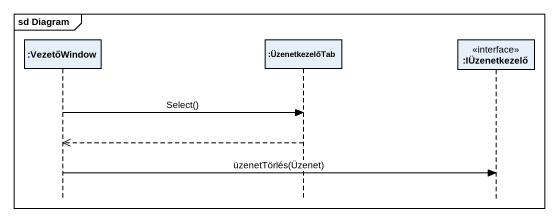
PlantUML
@startuml
mainframe sd Diagram
hide footbox
participant ":VezetőWindow" as VezetőWindow
participant ":ÜzenetkezelőTab" as ÜzenetkezelőTab
participant ":IÜzenetkezelő" as IÜzenetkezelő <<interface>>

VezetőWindow -> ÜzenetkezelőTab : Select()
ÜzenetkezelőTab -->> VezetőWindow
VezetőWindow -> IÜzenetkezelő : üzenetTörlés(Üzenet)
@enduml
